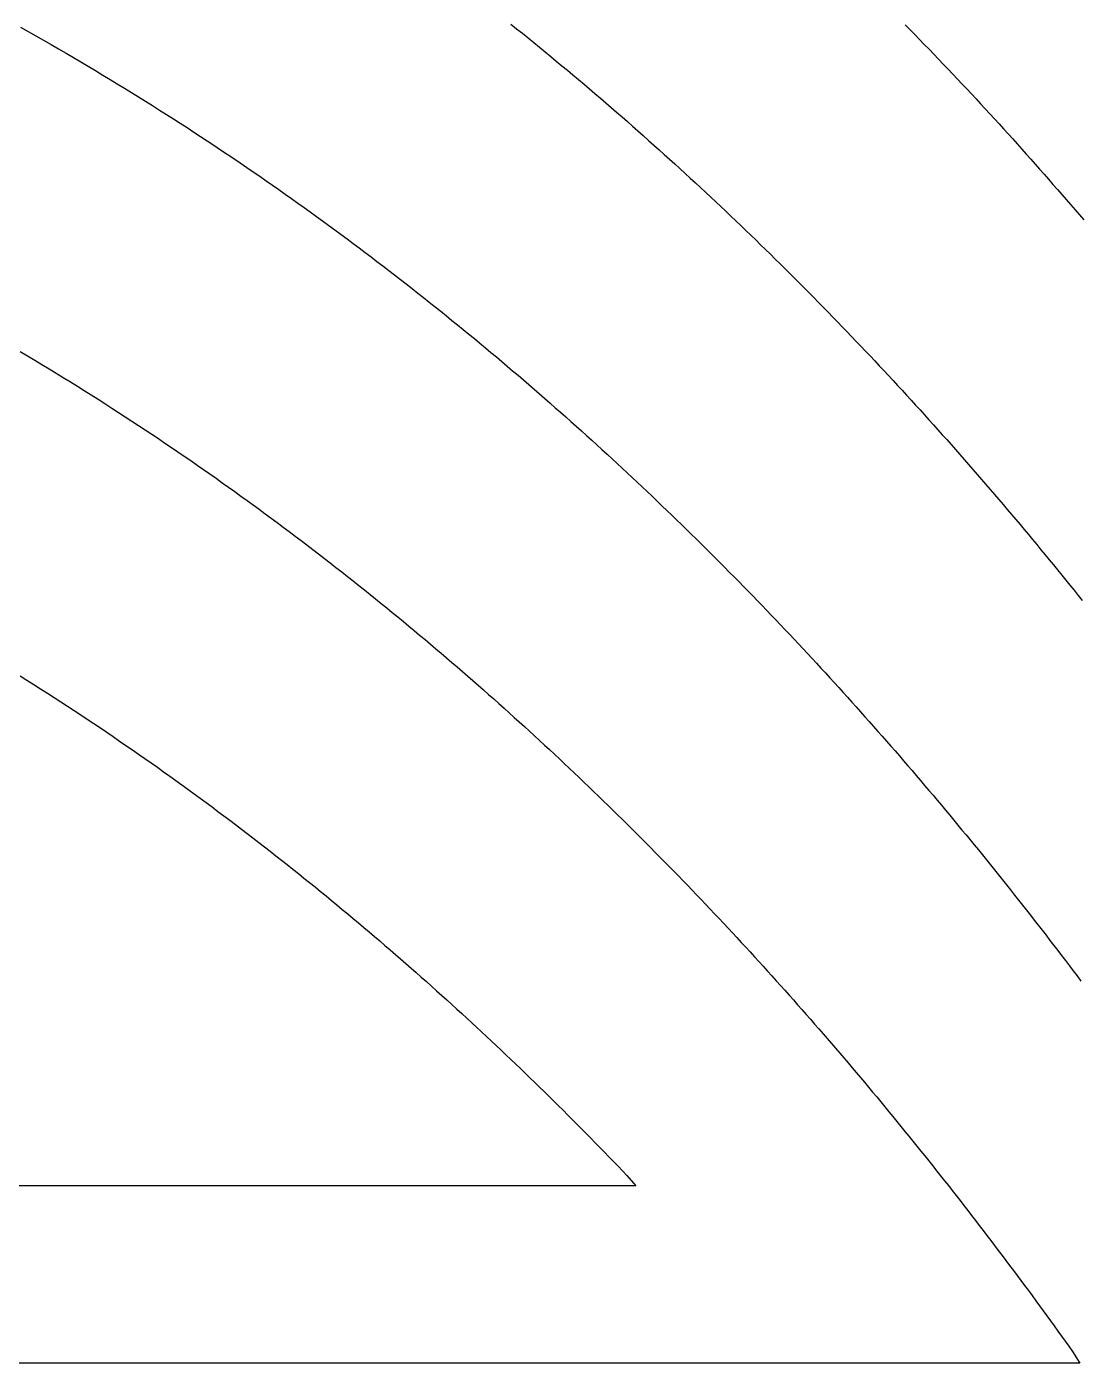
# Model space of a CAD drawing. Extents: x 201 to 397, y -170 to -3.
# Drawn here: x 322.34 to 340.75, y -116.8 to -93.46 of the extents above; entities that cross this region are included whole.
import ezdxf

# ---------------------------------------------------------------- set-up
doc = ezdxf.new("R2010")
doc.units = 0
doc.layers.add('MyLines', color=7, linetype='Continuous')

msp = doc.modelspace()

# ---------------------------------------------------------------- linework, layer by layer
at = {"layer": 'MyLines'}
for p, q in [((322.23, -93.47), (322.365, -93.545)), ((322.365, -93.545), (322.499, -93.621)), ((330.799, -93.415), (330.9, -93.495)), ((330.9, -93.495), (331, -93.576)), ((331, -93.576), (331.099, -93.656)), ((337.688, -93.425), (337.772, -93.511)), ((337.772, -93.511), (337.856, -93.597)), ((322.499, -93.621), (322.633, -93.697)), ((322.633, -93.697), (322.765, -93.772)), ((322.765, -93.772), (322.897, -93.848)), ((331.099, -93.656), (331.199, -93.737)), ((331.199, -93.737), (331.298, -93.817)), ((331.298, -93.817), (331.396, -93.898)), ((337.856, -93.597), (337.94, -93.683)), ((337.94, -93.683), (338.023, -93.769)), ((338.023, -93.769), (338.107, -93.855)), ((322.897, -93.848), (323.027, -93.924)), ((323.027, -93.924), (323.157, -94)), ((323.157, -94), (323.287, -94.076)), ((331.396, -93.898), (331.495, -93.979)), ((331.495, -93.979), (331.593, -94.06)), ((338.107, -93.855), (338.19, -93.941)), ((338.19, -93.941), (338.272, -94.028)), ((338.272, -94.028), (338.355, -94.114)), ((323.287, -94.076), (323.415, -94.152)), ((323.415, -94.152), (323.543, -94.228)), ((323.543, -94.228), (323.67, -94.304)), ((331.593, -94.06), (331.69, -94.141)), ((331.69, -94.141), (331.787, -94.222)), ((331.787, -94.222), (331.884, -94.303)), ((338.355, -94.114), (338.437, -94.201)), ((338.437, -94.201), (338.519, -94.287)), ((338.519, -94.287), (338.601, -94.374)), ((323.67, -94.304), (323.796, -94.38)), ((323.796, -94.38), (323.922, -94.457)), ((323.922, -94.457), (324.047, -94.533)), ((331.884, -94.303), (331.981, -94.384)), ((331.981, -94.384), (332.077, -94.465)), ((332.077, -94.465), (332.173, -94.546)), ((338.601, -94.374), (338.683, -94.461)), ((338.683, -94.461), (338.764, -94.548)), ((324.047, -94.533), (324.171, -94.609)), ((324.171, -94.609), (324.295, -94.686)), ((324.295, -94.686), (324.417, -94.762)), ((332.173, -94.546), (332.268, -94.628)), ((332.268, -94.628), (332.363, -94.709)), ((332.363, -94.709), (332.458, -94.791)), ((338.764, -94.548), (338.846, -94.635)), ((338.846, -94.635), (338.927, -94.722)), ((338.927, -94.722), (339.007, -94.809)), ((324.417, -94.762), (324.539, -94.839)), ((324.539, -94.839), (324.661, -94.915)), ((324.661, -94.915), (324.782, -94.992)), ((332.458, -94.791), (332.553, -94.872)), ((332.553, -94.872), (332.647, -94.954)), ((332.647, -94.954), (332.741, -95.035)), ((339.007, -94.809), (339.088, -94.896)), ((339.088, -94.896), (339.168, -94.983)), ((339.168, -94.983), (339.248, -95.071)), ((324.782, -94.992), (324.902, -95.069)), ((324.902, -95.069), (325.022, -95.146)), ((325.022, -95.146), (325.141, -95.223)), ((325.141, -95.223), (325.259, -95.3)), ((332.741, -95.035), (332.834, -95.117)), ((332.834, -95.117), (332.927, -95.199)), ((332.927, -95.199), (333.02, -95.281)), ((339.248, -95.071), (339.328, -95.158)), ((339.328, -95.158), (339.408, -95.245)), ((325.259, -95.3), (325.377, -95.377)), ((325.377, -95.377), (325.494, -95.454)), ((325.494, -95.454), (325.611, -95.531)), ((333.02, -95.281), (333.113, -95.363)), ((333.113, -95.363), (333.205, -95.445)), ((333.205, -95.445), (333.297, -95.527)), ((339.408, -95.245), (339.487, -95.333)), ((339.487, -95.333), (339.567, -95.421)), ((339.567, -95.421), (339.646, -95.508)), ((325.611, -95.531), (325.727, -95.608)), ((325.727, -95.608), (325.842, -95.685)), ((325.842, -95.685), (325.957, -95.763)), ((333.297, -95.527), (333.389, -95.609)), ((333.389, -95.609), (333.48, -95.691)), ((339.646, -95.508), (339.725, -95.596)), ((339.725, -95.596), (339.803, -95.684)), ((339.803, -95.684), (339.882, -95.772)), ((325.957, -95.763), (326.071, -95.84)), ((326.071, -95.84), (326.185, -95.917)), ((326.185, -95.917), (326.298, -95.995)), ((333.48, -95.691), (333.571, -95.774)), ((333.571, -95.774), (333.662, -95.856)), ((333.662, -95.856), (333.753, -95.938)), ((339.882, -95.772), (339.96, -95.86)), ((339.96, -95.86), (340.038, -95.948)), ((326.298, -95.995), (326.411, -96.072)), ((326.411, -96.072), (326.523, -96.15)), ((326.523, -96.15), (326.635, -96.228)), ((333.753, -95.938), (333.843, -96.021)), ((333.843, -96.021), (333.933, -96.104)), ((333.933, -96.104), (334.022, -96.186)), ((340.038, -95.948), (340.116, -96.037)), ((340.116, -96.037), (340.194, -96.125)), ((340.194, -96.125), (340.271, -96.213)), ((326.635, -96.228), (326.746, -96.306)), ((326.746, -96.306), (326.857, -96.383)), ((326.857, -96.383), (326.967, -96.461)), ((334.022, -96.186), (334.112, -96.269)), ((334.112, -96.269), (334.201, -96.352)), ((334.201, -96.352), (334.29, -96.435)), ((340.271, -96.213), (340.349, -96.302)), ((340.349, -96.302), (340.426, -96.39)), ((340.426, -96.39), (340.503, -96.479)), ((326.967, -96.461), (327.077, -96.539)), ((327.077, -96.539), (327.186, -96.617)), ((327.186, -96.617), (327.294, -96.695)), ((334.29, -96.435), (334.378, -96.518)), ((334.378, -96.518), (334.466, -96.601)), ((334.466, -96.601), (334.554, -96.684)), ((340.503, -96.479), (340.579, -96.568)), ((340.579, -96.568), (340.656, -96.656)), ((327.294, -96.695), (327.403, -96.773)), ((327.403, -96.773), (327.51, -96.852)), ((327.51, -96.852), (327.618, -96.93)), ((334.554, -96.684), (334.642, -96.767)), ((334.642, -96.767), (334.729, -96.85)), ((334.729, -96.85), (334.817, -96.933)), ((340.656, -96.656), (340.732, -96.745)), ((340.732, -96.745), (340.808, -96.834)), ((327.618, -96.93), (327.724, -97.008)), ((327.724, -97.008), (327.831, -97.087)), ((327.831, -97.087), (327.937, -97.165)), ((334.817, -96.933), (334.904, -97.017)), ((334.904, -97.017), (334.99, -97.1)), ((327.937, -97.165), (328.042, -97.244)), ((328.042, -97.244), (328.147, -97.322)), ((328.147, -97.322), (328.251, -97.401)), ((334.99, -97.1), (335.077, -97.184)), ((335.077, -97.184), (335.163, -97.267)), ((335.163, -97.267), (335.248, -97.351)), ((328.251, -97.401), (328.356, -97.48)), ((328.356, -97.48), (328.459, -97.558)), ((335.248, -97.351), (335.334, -97.435)), ((335.334, -97.435), (335.419, -97.519)), ((335.419, -97.519), (335.505, -97.603)), ((328.459, -97.558), (328.563, -97.637)), ((328.563, -97.637), (328.665, -97.716)), ((328.665, -97.716), (328.768, -97.795)), ((335.505, -97.603), (335.589, -97.687)), ((335.589, -97.687), (335.674, -97.771)), ((335.674, -97.771), (335.758, -97.855)), ((328.768, -97.795), (328.87, -97.874)), ((328.87, -97.874), (328.971, -97.953)), ((328.971, -97.953), (329.073, -98.032)), ((335.758, -97.855), (335.842, -97.939)), ((335.842, -97.939), (335.926, -98.023)), ((335.926, -98.023), (336.01, -98.107)), ((329.073, -98.032), (329.173, -98.111)), ((329.173, -98.111), (329.274, -98.191)), ((329.274, -98.191), (329.374, -98.27)), ((336.01, -98.107), (336.093, -98.192)), ((336.093, -98.192), (336.176, -98.276)), ((329.374, -98.27), (329.474, -98.35)), ((329.474, -98.35), (329.573, -98.429)), ((329.573, -98.429), (329.672, -98.509)), ((336.176, -98.276), (336.259, -98.361)), ((336.259, -98.361), (336.342, -98.445)), ((336.342, -98.445), (336.424, -98.53)), ((329.672, -98.509), (329.77, -98.588)), ((329.77, -98.588), (329.868, -98.668)), ((329.868, -98.668), (329.966, -98.748)), ((336.424, -98.53), (336.507, -98.615)), ((336.507, -98.615), (336.589, -98.7)), ((336.589, -98.7), (336.67, -98.785)), ((329.966, -98.748), (330.064, -98.827)), ((330.064, -98.827), (330.161, -98.907)), ((330.161, -98.907), (330.257, -98.987)), ((336.67, -98.785), (336.752, -98.87)), ((336.752, -98.87), (336.833, -98.955)), ((336.833, -98.955), (336.914, -99.04)), ((322.227, -99.133), (322.354, -99.208)), ((330.257, -98.987), (330.354, -99.067)), ((330.354, -99.067), (330.45, -99.147)), ((330.45, -99.147), (330.545, -99.227)), ((336.914, -99.04), (336.995, -99.125)), ((336.995, -99.125), (337.076, -99.21)), ((322.354, -99.208), (322.48, -99.284)), ((322.48, -99.284), (322.606, -99.359)), ((322.606, -99.359), (322.731, -99.435)), ((330.545, -99.227), (330.641, -99.307)), ((330.641, -99.307), (330.735, -99.388)), ((330.735, -99.388), (330.83, -99.468)), ((337.076, -99.21), (337.156, -99.296)), ((337.156, -99.296), (337.236, -99.381)), ((337.236, -99.381), (337.316, -99.466)), ((322.731, -99.435), (322.856, -99.511)), ((322.856, -99.511), (322.979, -99.587)), ((322.979, -99.587), (323.102, -99.662)), ((330.83, -99.468), (330.924, -99.548)), ((330.924, -99.548), (331.018, -99.629)), ((331.018, -99.629), (331.112, -99.709)), ((337.316, -99.466), (337.396, -99.552)), ((337.396, -99.552), (337.476, -99.638)), ((337.476, -99.638), (337.555, -99.723)), ((323.102, -99.662), (323.224, -99.738)), ((323.224, -99.738), (323.346, -99.814)), ((323.346, -99.814), (323.467, -99.89)), ((323.467, -99.89), (323.587, -99.967)), ((331.112, -99.709), (331.205, -99.79)), ((331.205, -99.79), (331.298, -99.871)), ((331.298, -99.871), (331.391, -99.951)), ((337.555, -99.723), (337.634, -99.809)), ((337.634, -99.809), (337.713, -99.895)), ((323.587, -99.967), (323.706, -100.043)), ((323.706, -100.043), (323.825, -100.119)), ((323.825, -100.119), (323.944, -100.195)), ((331.391, -99.951), (331.483, -100.032)), ((331.483, -100.032), (331.575, -100.113)), ((331.575, -100.113), (331.667, -100.194)), ((337.713, -99.895), (337.792, -99.981)), ((337.792, -99.981), (337.87, -100.067)), ((337.87, -100.067), (337.948, -100.153)), ((323.944, -100.195), (324.061, -100.272)), ((324.061, -100.272), (324.178, -100.348)), ((324.178, -100.348), (324.295, -100.424)), ((331.667, -100.194), (331.758, -100.275)), ((331.758, -100.275), (331.849, -100.356)), ((331.849, -100.356), (331.94, -100.437)), ((337.948, -100.153), (338.027, -100.239)), ((338.027, -100.239), (338.104, -100.325)), ((338.104, -100.325), (338.182, -100.412)), ((324.295, -100.424), (324.411, -100.501)), ((324.411, -100.501), (324.526, -100.578)), ((324.526, -100.578), (324.641, -100.654)), ((331.94, -100.437), (332.031, -100.518)), ((332.031, -100.518), (332.121, -100.599)), ((338.182, -100.412), (338.26, -100.498)), ((338.26, -100.498), (338.337, -100.585)), ((338.337, -100.585), (338.414, -100.671)), ((324.641, -100.654), (324.755, -100.731)), ((324.755, -100.731), (324.868, -100.808)), ((324.868, -100.808), (324.981, -100.884)), ((332.121, -100.599), (332.211, -100.681)), ((332.211, -100.681), (332.3, -100.762)), ((332.3, -100.762), (332.39, -100.843)), ((338.414, -100.671), (338.491, -100.758)), ((338.491, -100.758), (338.567, -100.844)), ((324.981, -100.884), (325.093, -100.961)), ((325.093, -100.961), (325.205, -101.038)), ((325.205, -101.038), (325.317, -101.115)), ((332.39, -100.843), (332.479, -100.925)), ((332.479, -100.925), (332.567, -101.006)), ((332.567, -101.006), (332.656, -101.088)), ((338.567, -100.844), (338.644, -100.931)), ((338.644, -100.931), (338.72, -101.018)), ((338.72, -101.018), (338.796, -101.105)), ((325.317, -101.115), (325.427, -101.192)), ((325.427, -101.192), (325.538, -101.269)), ((325.538, -101.269), (325.647, -101.346)), ((332.656, -101.088), (332.744, -101.17)), ((332.744, -101.17), (332.832, -101.251)), ((332.832, -101.251), (332.919, -101.333)), ((338.796, -101.105), (338.872, -101.192)), ((338.872, -101.192), (338.948, -101.279)), ((338.948, -101.279), (339.023, -101.366)), ((325.647, -101.346), (325.757, -101.424)), ((325.757, -101.424), (325.865, -101.501)), ((325.865, -101.501), (325.974, -101.578)), ((332.919, -101.333), (333.007, -101.415)), ((333.007, -101.415), (333.094, -101.497)), ((333.094, -101.497), (333.18, -101.579)), ((339.023, -101.366), (339.099, -101.453)), ((339.099, -101.453), (339.174, -101.54)), ((325.974, -101.578), (326.081, -101.656)), ((326.081, -101.656), (326.189, -101.733)), ((326.189, -101.733), (326.295, -101.811)), ((333.18, -101.579), (333.267, -101.661)), ((333.267, -101.661), (333.353, -101.743)), ((333.353, -101.743), (333.439, -101.826)), ((339.174, -101.54), (339.249, -101.628)), ((339.249, -101.628), (339.324, -101.715)), ((339.324, -101.715), (339.398, -101.803)), ((326.295, -101.811), (326.402, -101.888)), ((326.402, -101.888), (326.508, -101.966)), ((326.508, -101.966), (326.613, -102.044)), ((333.439, -101.826), (333.525, -101.908)), ((333.525, -101.908), (333.61, -101.99)), ((333.61, -101.99), (333.695, -102.073)), ((339.398, -101.803), (339.473, -101.89)), ((339.473, -101.89), (339.547, -101.978)), ((339.547, -101.978), (339.621, -102.066)), ((326.613, -102.044), (326.718, -102.121)), ((326.718, -102.121), (326.822, -102.199)), ((326.822, -102.199), (326.926, -102.277)), ((333.695, -102.073), (333.78, -102.155)), ((333.78, -102.155), (333.865, -102.238)), ((339.621, -102.066), (339.695, -102.153)), ((339.695, -102.153), (339.768, -102.241)), ((326.926, -102.277), (327.03, -102.355)), ((327.03, -102.355), (327.133, -102.433)), ((327.133, -102.433), (327.236, -102.511)), ((333.865, -102.238), (333.949, -102.32)), ((333.949, -102.32), (334.034, -102.403)), ((334.034, -102.403), (334.118, -102.486)), ((339.768, -102.241), (339.842, -102.329)), ((339.842, -102.329), (339.915, -102.417)), ((339.915, -102.417), (339.988, -102.505)), ((327.236, -102.511), (327.338, -102.589)), ((327.338, -102.589), (327.44, -102.667)), ((327.44, -102.667), (327.541, -102.745)), ((334.118, -102.486), (334.201, -102.568)), ((334.201, -102.568), (334.285, -102.651)), ((334.285, -102.651), (334.368, -102.734)), ((339.988, -102.505), (340.061, -102.594)), ((340.061, -102.594), (340.134, -102.682)), ((340.134, -102.682), (340.207, -102.77)), ((327.541, -102.745), (327.642, -102.824)), ((327.642, -102.824), (327.743, -102.902)), ((327.743, -102.902), (327.843, -102.98)), ((334.368, -102.734), (334.451, -102.817)), ((334.451, -102.817), (334.533, -102.9)), ((334.533, -102.9), (334.616, -102.984)), ((340.207, -102.77), (340.279, -102.859)), ((340.279, -102.859), (340.352, -102.947)), ((327.843, -102.98), (327.943, -103.059)), ((327.943, -103.059), (328.042, -103.137)), ((328.042, -103.137), (328.141, -103.216)), ((334.616, -102.984), (334.698, -103.067)), ((334.698, -103.067), (334.78, -103.15)), ((334.78, -103.15), (334.862, -103.233)), ((340.352, -102.947), (340.424, -103.036)), ((340.424, -103.036), (340.496, -103.124)), ((340.496, -103.124), (340.567, -103.213)), ((328.141, -103.216), (328.24, -103.295)), ((328.24, -103.295), (328.338, -103.373)), ((328.338, -103.373), (328.436, -103.452)), ((334.862, -103.233), (334.943, -103.317)), ((334.943, -103.317), (335.025, -103.4)), ((340.567, -103.213), (340.639, -103.302)), ((340.639, -103.302), (340.71, -103.391)), ((340.71, -103.391), (340.782, -103.479)), ((328.436, -103.452), (328.533, -103.531)), ((328.533, -103.531), (328.631, -103.61)), ((328.631, -103.61), (328.727, -103.689)), ((335.025, -103.4), (335.106, -103.484)), ((335.106, -103.484), (335.187, -103.568)), ((335.187, -103.568), (335.267, -103.651)), ((328.727, -103.689), (328.824, -103.768)), ((328.824, -103.768), (328.92, -103.847)), ((328.92, -103.847), (329.015, -103.926)), ((335.267, -103.651), (335.347, -103.735)), ((335.347, -103.735), (335.428, -103.819)), ((335.428, -103.819), (335.508, -103.903)), ((329.015, -103.926), (329.111, -104.005)), ((329.111, -104.005), (329.205, -104.084)), ((329.205, -104.084), (329.3, -104.164)), ((335.508, -103.903), (335.587, -103.987)), ((335.587, -103.987), (335.667, -104.071)), ((335.667, -104.071), (335.746, -104.155)), ((329.3, -104.164), (329.394, -104.243)), ((329.394, -104.243), (329.488, -104.322)), ((329.488, -104.322), (329.582, -104.402)), ((335.746, -104.155), (335.825, -104.239)), ((335.825, -104.239), (335.904, -104.323)), ((335.904, -104.323), (335.983, -104.407)), ((329.582, -104.402), (329.675, -104.481)), ((329.675, -104.481), (329.768, -104.561)), ((335.983, -104.407), (336.061, -104.492)), ((336.061, -104.492), (336.139, -104.576)), ((329.768, -104.561), (329.86, -104.641)), ((329.86, -104.641), (329.953, -104.72)), ((329.953, -104.72), (330.044, -104.8)), ((336.139, -104.576), (336.217, -104.661)), ((336.217, -104.661), (336.295, -104.745)), ((336.295, -104.745), (336.372, -104.83)), ((322.223, -104.795), (322.344, -104.871)), ((322.344, -104.871), (322.464, -104.946)), ((322.464, -104.946), (322.583, -105.022)), ((322.583, -105.022), (322.701, -105.098)), ((330.044, -104.8), (330.136, -104.88)), ((330.136, -104.88), (330.227, -104.96)), ((330.227, -104.96), (330.318, -105.04)), ((336.372, -104.83), (336.45, -104.915)), ((336.45, -104.915), (336.527, -105)), ((336.527, -105), (336.604, -105.084)), ((322.701, -105.098), (322.819, -105.173)), ((322.819, -105.173), (322.936, -105.249)), ((322.936, -105.249), (323.053, -105.325)), ((330.318, -105.04), (330.409, -105.12)), ((330.409, -105.12), (330.499, -105.2)), ((330.499, -105.2), (330.589, -105.28)), ((336.604, -105.084), (336.681, -105.169)), ((336.681, -105.169), (336.757, -105.254)), ((336.757, -105.254), (336.834, -105.339)), ((323.053, -105.325), (323.169, -105.401)), ((323.169, -105.401), (323.284, -105.477)), ((323.284, -105.477), (323.398, -105.553)), ((330.589, -105.28), (330.679, -105.36)), ((330.679, -105.36), (330.768, -105.441)), ((330.768, -105.441), (330.857, -105.521)), ((336.834, -105.339), (336.91, -105.424)), ((336.91, -105.424), (336.986, -105.51)), ((323.398, -105.553), (323.513, -105.629)), ((323.513, -105.629), (323.626, -105.705)), ((323.626, -105.705), (323.739, -105.781)), ((330.857, -105.521), (330.946, -105.601)), ((330.946, -105.601), (331.035, -105.682)), ((331.035, -105.682), (331.123, -105.762)), ((336.986, -105.51), (337.062, -105.595)), ((337.062, -105.595), (337.137, -105.68)), ((337.137, -105.68), (337.213, -105.766)), ((323.739, -105.781), (323.851, -105.858)), ((323.851, -105.858), (323.963, -105.934)), ((323.963, -105.934), (324.074, -106.01)), ((331.123, -105.762), (331.211, -105.843)), ((331.211, -105.843), (331.299, -105.924)), ((331.299, -105.924), (331.386, -106.004)), ((337.213, -105.766), (337.288, -105.851)), ((337.288, -105.851), (337.363, -105.937)), ((337.363, -105.937), (337.438, -106.022)), ((324.074, -106.01), (324.185, -106.087)), ((324.185, -106.087), (324.295, -106.163)), ((324.295, -106.163), (324.405, -106.24)), ((331.386, -106.004), (331.473, -106.085)), ((331.473, -106.085), (331.56, -106.166)), ((331.56, -106.166), (331.646, -106.247)), ((337.438, -106.022), (337.512, -106.108)), ((337.512, -106.108), (337.587, -106.194)), ((324.405, -106.24), (324.514, -106.316)), ((324.514, -106.316), (324.622, -106.393)), ((324.622, -106.393), (324.73, -106.47)), ((331.646, -106.247), (331.733, -106.328)), ((331.733, -106.328), (331.818, -106.409)), ((331.818, -106.409), (331.904, -106.49)), ((337.587, -106.194), (337.661, -106.279)), ((337.661, -106.279), (337.735, -106.365)), ((337.735, -106.365), (337.809, -106.451)), ((324.73, -106.47), (324.838, -106.546)), ((324.838, -106.546), (324.945, -106.623)), ((324.945, -106.623), (325.051, -106.7)), ((331.904, -106.49), (331.99, -106.571)), ((331.99, -106.571), (332.075, -106.652)), ((332.075, -106.652), (332.16, -106.733)), ((337.809, -106.451), (337.882, -106.537)), ((337.882, -106.537), (337.956, -106.623)), ((337.956, -106.623), (338.029, -106.71)), ((325.051, -106.7), (325.157, -106.777)), ((325.157, -106.777), (325.263, -106.854)), ((325.263, -106.854), (325.368, -106.931)), ((332.16, -106.733), (332.244, -106.815)), ((332.244, -106.815), (332.329, -106.896)), ((338.029, -106.71), (338.103, -106.796)), ((338.103, -106.796), (338.175, -106.882)), ((338.175, -106.882), (338.248, -106.968)), ((325.368, -106.931), (325.472, -107.008)), ((325.472, -107.008), (325.577, -107.085)), ((325.577, -107.085), (325.68, -107.162)), ((332.329, -106.896), (332.413, -106.978)), ((332.413, -106.978), (332.497, -107.059)), ((332.497, -107.059), (332.58, -107.141)), ((338.248, -106.968), (338.321, -107.055)), ((338.321, -107.055), (338.393, -107.141)), ((325.68, -107.162), (325.783, -107.239)), ((325.783, -107.239), (325.886, -107.317)), ((325.886, -107.317), (325.989, -107.394)), ((332.58, -107.141), (332.664, -107.222)), ((332.664, -107.222), (332.747, -107.304)), ((332.747, -107.304), (332.83, -107.386)), ((338.393, -107.141), (338.466, -107.228)), ((338.466, -107.228), (338.538, -107.315)), ((338.538, -107.315), (338.61, -107.401)), ((325.989, -107.394), (326.09, -107.471)), ((326.09, -107.471), (326.192, -107.549)), ((326.192, -107.549), (326.293, -107.626)), ((332.83, -107.386), (332.912, -107.468)), ((332.912, -107.468), (332.995, -107.549)), ((332.995, -107.549), (333.077, -107.631)), ((338.61, -107.401), (338.681, -107.488)), ((338.681, -107.488), (338.753, -107.575)), ((338.753, -107.575), (338.824, -107.662)), ((326.293, -107.626), (326.393, -107.704)), ((326.393, -107.704), (326.494, -107.782)), ((326.494, -107.782), (326.593, -107.859)), ((333.077, -107.631), (333.159, -107.713)), ((333.159, -107.713), (333.24, -107.795)), ((333.24, -107.795), (333.322, -107.878)), ((338.824, -107.662), (338.896, -107.749)), ((338.896, -107.749), (338.967, -107.836)), ((326.593, -107.859), (326.693, -107.937)), ((326.693, -107.937), (326.792, -108.015)), ((326.792, -108.015), (326.89, -108.093)), ((333.322, -107.878), (333.403, -107.96)), ((333.403, -107.96), (333.484, -108.042)), ((333.484, -108.042), (333.564, -108.124)), ((338.967, -107.836), (339.038, -107.923)), ((339.038, -107.923), (339.108, -108.01)), ((339.108, -108.01), (339.179, -108.098)), ((326.89, -108.093), (326.988, -108.171)), ((326.988, -108.171), (327.086, -108.248)), ((327.086, -108.248), (327.183, -108.327)), ((333.564, -108.124), (333.645, -108.207)), ((333.645, -108.207), (333.725, -108.289)), ((333.725, -108.289), (333.805, -108.372)), ((339.179, -108.098), (339.249, -108.185)), ((339.249, -108.185), (339.32, -108.272)), ((339.32, -108.272), (339.39, -108.36)), ((327.183, -108.327), (327.28, -108.405)), ((327.28, -108.405), (327.377, -108.483)), ((327.377, -108.483), (327.473, -108.561)), ((333.805, -108.372), (333.885, -108.454)), ((333.885, -108.454), (333.964, -108.537)), ((339.39, -108.36), (339.46, -108.447)), ((339.46, -108.447), (339.529, -108.535)), ((327.473, -108.561), (327.569, -108.639)), ((327.569, -108.639), (327.664, -108.717)), ((327.664, -108.717), (327.759, -108.796)), ((333.964, -108.537), (334.044, -108.62)), ((334.044, -108.62), (334.123, -108.702)), ((334.123, -108.702), (334.202, -108.785)), ((339.529, -108.535), (339.599, -108.623)), ((339.599, -108.623), (339.668, -108.711)), ((339.668, -108.711), (339.738, -108.798)), ((327.759, -108.796), (327.854, -108.874)), ((327.854, -108.874), (327.949, -108.953)), ((327.949, -108.953), (328.043, -109.031)), ((334.202, -108.785), (334.28, -108.868)), ((334.28, -108.868), (334.359, -108.951)), ((334.359, -108.951), (334.437, -109.034)), ((339.738, -108.798), (339.807, -108.886)), ((339.807, -108.886), (339.876, -108.974)), ((339.876, -108.974), (339.945, -109.062)), ((328.043, -109.031), (328.136, -109.11)), ((328.136, -109.11), (328.23, -109.188)), ((328.23, -109.188), (328.323, -109.267)), ((334.437, -109.034), (334.515, -109.117)), ((334.515, -109.117), (334.593, -109.2)), ((334.593, -109.2), (334.67, -109.283)), ((339.945, -109.062), (340.013, -109.151)), ((340.013, -109.151), (340.082, -109.239)), ((328.323, -109.267), (328.415, -109.346)), ((328.415, -109.346), (328.507, -109.425)), ((328.507, -109.425), (328.599, -109.504)), ((334.67, -109.283), (334.748, -109.367)), ((334.748, -109.367), (334.825, -109.45)), ((334.825, -109.45), (334.902, -109.533)), ((340.082, -109.239), (340.15, -109.327)), ((340.15, -109.327), (340.218, -109.415)), ((340.218, -109.415), (340.286, -109.504)), ((328.599, -109.504), (328.691, -109.582)), ((328.691, -109.582), (328.782, -109.661)), ((328.782, -109.661), (328.873, -109.74)), ((334.902, -109.533), (334.979, -109.617)), ((334.979, -109.617), (335.055, -109.7)), ((340.286, -109.504), (340.354, -109.592)), ((340.354, -109.592), (340.422, -109.681)), ((340.422, -109.681), (340.49, -109.769)), ((328.873, -109.74), (328.964, -109.82)), ((328.964, -109.82), (329.054, -109.899)), ((329.054, -109.899), (329.144, -109.978)), ((335.055, -109.7), (335.132, -109.784)), ((335.132, -109.784), (335.208, -109.868)), ((335.208, -109.868), (335.284, -109.951)), ((340.49, -109.769), (340.557, -109.858)), ((340.557, -109.858), (340.624, -109.947)), ((329.144, -109.978), (329.234, -110.057)), ((329.234, -110.057), (329.323, -110.136)), ((329.323, -110.136), (329.412, -110.216)), ((335.284, -109.951), (335.359, -110.035)), ((335.359, -110.035), (335.435, -110.119)), ((335.435, -110.119), (335.51, -110.203)), ((340.624, -109.947), (340.692, -110.036)), ((340.692, -110.036), (340.759, -110.125)), ((329.412, -110.216), (329.501, -110.295)), ((329.501, -110.295), (329.59, -110.375)), ((329.59, -110.375), (329.678, -110.454)), ((335.51, -110.203), (335.585, -110.287)), ((335.585, -110.287), (335.66, -110.371)), ((335.66, -110.371), (335.735, -110.455)), ((329.678, -110.454), (329.766, -110.534)), ((329.766, -110.534), (329.853, -110.614)), ((329.853, -110.614), (329.94, -110.693)), ((335.735, -110.455), (335.81, -110.539)), ((335.81, -110.539), (335.884, -110.623)), ((335.884, -110.623), (335.958, -110.708)), ((329.94, -110.693), (330.027, -110.773)), ((330.027, -110.773), (330.114, -110.853)), ((330.114, -110.853), (330.2, -110.933)), ((335.958, -110.708), (336.032, -110.792)), ((336.032, -110.792), (336.106, -110.876)), ((330.2, -110.933), (330.287, -111.013)), ((330.287, -111.013), (330.372, -111.093)), ((330.372, -111.093), (330.458, -111.173)), ((336.106, -110.876), (336.18, -110.961)), ((336.18, -110.961), (336.253, -111.045)), ((336.253, -111.045), (336.326, -111.13)), ((330.458, -111.173), (330.543, -111.253)), ((330.543, -111.253), (330.628, -111.333)), ((336.326, -111.13), (336.399, -111.215)), ((336.399, -111.215), (336.472, -111.299)), ((336.472, -111.299), (336.545, -111.384)), ((330.628, -111.333), (330.713, -111.413)), ((330.713, -111.413), (330.798, -111.494)), ((330.798, -111.494), (330.882, -111.574)), ((336.545, -111.384), (336.618, -111.469)), ((336.618, -111.469), (336.69, -111.554)), ((336.69, -111.554), (336.762, -111.639)), ((330.882, -111.574), (330.966, -111.654)), ((330.966, -111.654), (331.049, -111.735)), ((331.049, -111.735), (331.133, -111.815)), ((336.762, -111.639), (336.834, -111.724)), ((336.834, -111.724), (336.906, -111.809)), ((331.133, -111.815), (331.216, -111.896)), ((331.216, -111.896), (331.299, -111.977)), ((331.299, -111.977), (331.381, -112.057)), ((336.906, -111.809), (336.978, -111.894)), ((336.978, -111.894), (337.049, -111.98)), ((337.049, -111.98), (337.12, -112.065)), ((331.381, -112.057), (331.464, -112.138)), ((331.464, -112.138), (331.546, -112.219)), ((331.546, -112.219), (331.628, -112.3)), ((337.12, -112.065), (337.191, -112.15)), ((337.191, -112.15), (337.262, -112.236)), ((337.262, -112.236), (337.333, -112.321)), ((331.628, -112.3), (331.71, -112.381)), ((331.71, -112.381), (331.791, -112.462)), ((331.791, -112.462), (331.872, -112.543)), ((337.333, -112.321), (337.404, -112.407)), ((337.404, -112.407), (337.474, -112.492)), ((337.474, -112.492), (337.544, -112.578)), ((331.872, -112.543), (331.953, -112.624)), ((331.953, -112.624), (332.034, -112.705)), ((332.034, -112.705), (332.114, -112.786)), ((337.544, -112.578), (337.615, -112.664)), ((337.615, -112.664), (337.685, -112.75)), ((332.114, -112.786), (332.194, -112.868)), ((332.194, -112.868), (332.274, -112.949)), ((332.274, -112.949), (332.354, -113.03)), ((337.685, -112.75), (337.754, -112.836)), ((337.754, -112.836), (337.824, -112.922)), ((337.824, -112.922), (337.893, -113.008)), ((332.354, -113.03), (332.434, -113.112)), ((332.434, -113.112), (332.513, -113.193)), ((332.513, -113.193), (332.592, -113.275)), ((337.893, -113.008), (337.963, -113.094)), ((337.963, -113.094), (338.032, -113.18)), ((338.032, -113.18), (338.101, -113.266)), ((332.592, -113.275), (332.671, -113.357)), ((332.671, -113.357), (332.749, -113.438)), ((338.101, -113.266), (338.17, -113.352)), ((338.17, -113.352), (338.238, -113.439)), ((332.749, -113.438), (332.828, -113.52)), ((332.828, -113.52), (332.984, -113.7)), ((338.238, -113.439), (338.307, -113.525)), ((338.307, -113.525), (338.375, -113.612)), ((338.375, -113.612), (338.443, -113.698)), ((324.863, -113.7), (316.742, -113.7)), ((332.984, -113.7), (324.863, -113.7)), ((332.984, -113.7), (332.984, -113.7)), ((338.443, -113.698), (338.511, -113.785)), ((338.511, -113.785), (338.579, -113.872)), ((338.579, -113.872), (338.647, -113.958)), ((338.647, -113.958), (338.715, -114.045)), ((338.715, -114.045), (338.782, -114.132)), ((338.782, -114.132), (338.849, -114.219)), ((338.849, -114.219), (338.916, -114.306)), ((338.916, -114.306), (338.983, -114.393)), ((338.983, -114.393), (339.05, -114.48)), ((339.05, -114.48), (339.117, -114.568)), ((339.117, -114.568), (339.183, -114.655)), ((339.183, -114.655), (339.25, -114.742)), ((339.25, -114.742), (339.316, -114.83)), ((339.316, -114.83), (339.382, -114.917)), ((339.382, -114.917), (339.448, -115.005)), ((339.448, -115.005), (339.514, -115.092)), ((339.514, -115.092), (339.58, -115.18)), ((339.58, -115.18), (339.645, -115.268)), ((339.645, -115.268), (339.71, -115.356)), ((339.71, -115.356), (339.776, -115.443)), ((339.776, -115.443), (339.841, -115.531)), ((339.841, -115.531), (339.906, -115.619)), ((339.906, -115.619), (339.971, -115.708)), ((339.971, -115.708), (340.035, -115.796)), ((340.035, -115.796), (340.1, -115.884)), ((340.1, -115.884), (340.164, -115.972)), ((340.164, -115.972), (340.229, -116.061)), ((340.229, -116.061), (340.293, -116.149)), ((340.293, -116.149), (340.357, -116.237)), ((340.357, -116.237), (340.421, -116.326)), ((340.421, -116.326), (340.484, -116.415)), ((340.484, -116.415), (340.548, -116.503)), ((340.548, -116.503), (340.611, -116.592)), ((340.611, -116.592), (340.738, -116.8)), ((329.988, -116.8), (319.238, -116.8)), ((340.738, -116.8), (329.988, -116.8)), ((340.738, -116.8), (340.738, -116.8))]:
    msp.add_line(p, q, dxfattribs=at)

doc.saveas('drawing.dxf')
